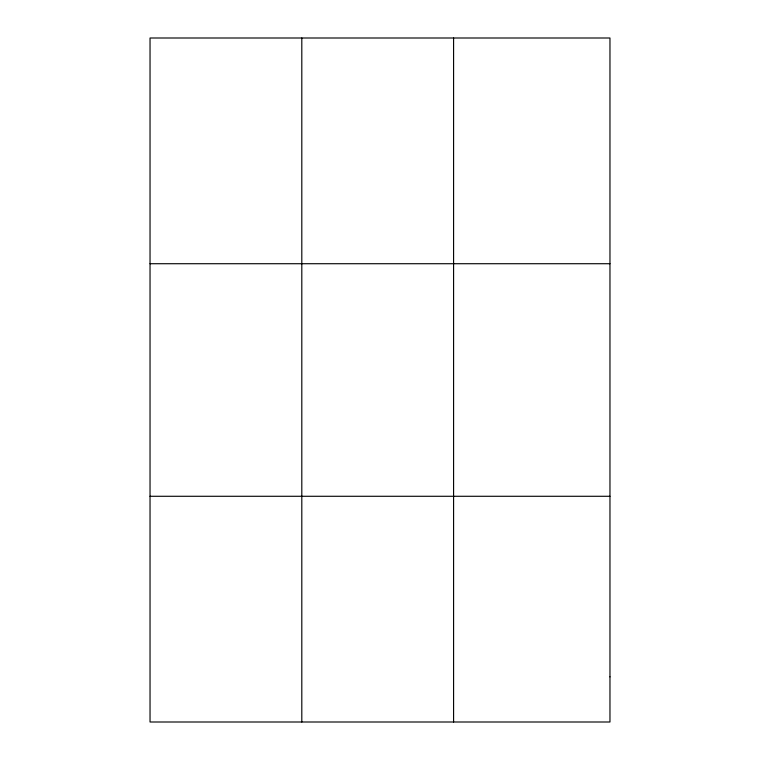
<?xml version="1.0" encoding="UTF-8"?>
<svg xmlns="http://www.w3.org/2000/svg" width="760" height="760" viewBox="0 0 760 760"><rect width="100%" height="100%" fill="white"/><g stroke="black" fill="none" stroke-linecap="round" stroke-linejoin="round"><path stroke-width="1.14" d="M301.805 38L301.805 722M453.587 38L453.587 722M150.034 263.72L609.966 263.72M150.034 496.28L609.966 496.28M609.966 676.856L609.966 722L150.034 722L150.034 38L609.966 38L609.966 676.856"/></g></svg>
